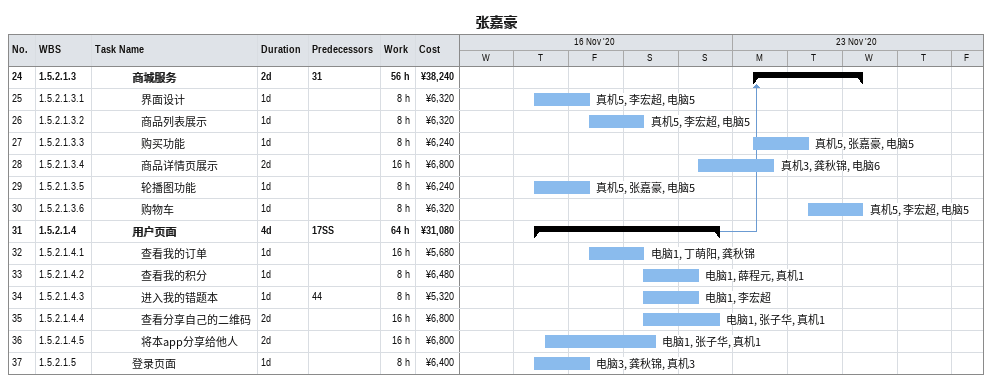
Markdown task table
张嘉豪

| ID | WBS | Task | Duration | Start | Finish | Predecessors | Resources | Work (h) | Cost (¥) |
|---|---|---|---|---|---|---|---|---|---|
| 24 | 1.5.2.1.3 | **商城服务** | 2d | 2020-11-23 | 2020-11-25 | 31 |  | 56 | 38240 |
| 25 | 1.5.2.1.3.1 | 界面设计 | 1d | 2020-11-19 | 2020-11-20 |  | 真机5, 李宏超, 电脑5 | 8 | 6320 |
| 26 | 1.5.2.1.3.2 | 商品列表展示 | 1d | 2020-11-20 | 2020-11-21 |  | 真机5, 李宏超, 电脑5 | 8 | 6320 |
| 27 | 1.5.2.1.3.3 | 购买功能 | 1d | 2020-11-23 | 2020-11-24 |  | 真机5, 张嘉豪, 电脑5 | 8 | 6240 |
| 28 | 1.5.2.1.3.4 | 商品详情页展示 | 2d | 2020-11-22 | 2020-11-23 |  | 真机3, 龚秋锦, 电脑6 | 16 | 6800 |
| 29 | 1.5.2.1.3.5 | 轮播图功能 | 1d | 2020-11-19 | 2020-11-20 |  | 真机5, 张嘉豪, 电脑5 | 8 | 6240 |
| 30 | 1.5.2.1.3.6 | 购物车 | 1d | 2020-11-24 | 2020-11-25 |  | 真机5, 李宏超, 电脑5 | 8 | 6320 |
| 31 | 1.5.2.1.4 | **用户页面** | 4d | 2020-11-19 | 2020-11-22 | 17SS |  | 64 | 31080 |
| 32 | 1.5.2.1.4.1 | 查看我的订单 | 1d | 2020-11-20 | 2020-11-21 |  | 电脑1, 丁萌阳, 龚秋锦 | 16 | 5680 |
| 33 | 1.5.2.1.4.2 | 查看我的积分 | 1d | 2020-11-21 | 2020-11-22 |  | 电脑1, 薛程元, 真机1 | 8 | 6480 |
| 34 | 1.5.2.1.4.3 | 进入我的错题本 | 1d | 2020-11-21 | 2020-11-22 | 44 | 电脑1, 李宏超 | 8 | 5320 |
| 35 | 1.5.2.1.4.4 | 查看分享自己的二维码 | 2d | 2020-11-21 | 2020-11-22 |  | 电脑1, 张子华, 真机1 | 16 | 6800 |
| 36 | 1.5.2.1.4.5 | 将本app分享给他人 | 2d | 2020-11-19 | 2020-11-21 |  | 电脑1, 张子华, 真机1 | 16 | 6800 |
| 37 | 1.5.2.1.5 | 登录页面 | 1d | 2020-11-19 | 2020-11-20 |  | 电脑3, 龚秋锦, 真机3 | 8 | 6400 |
